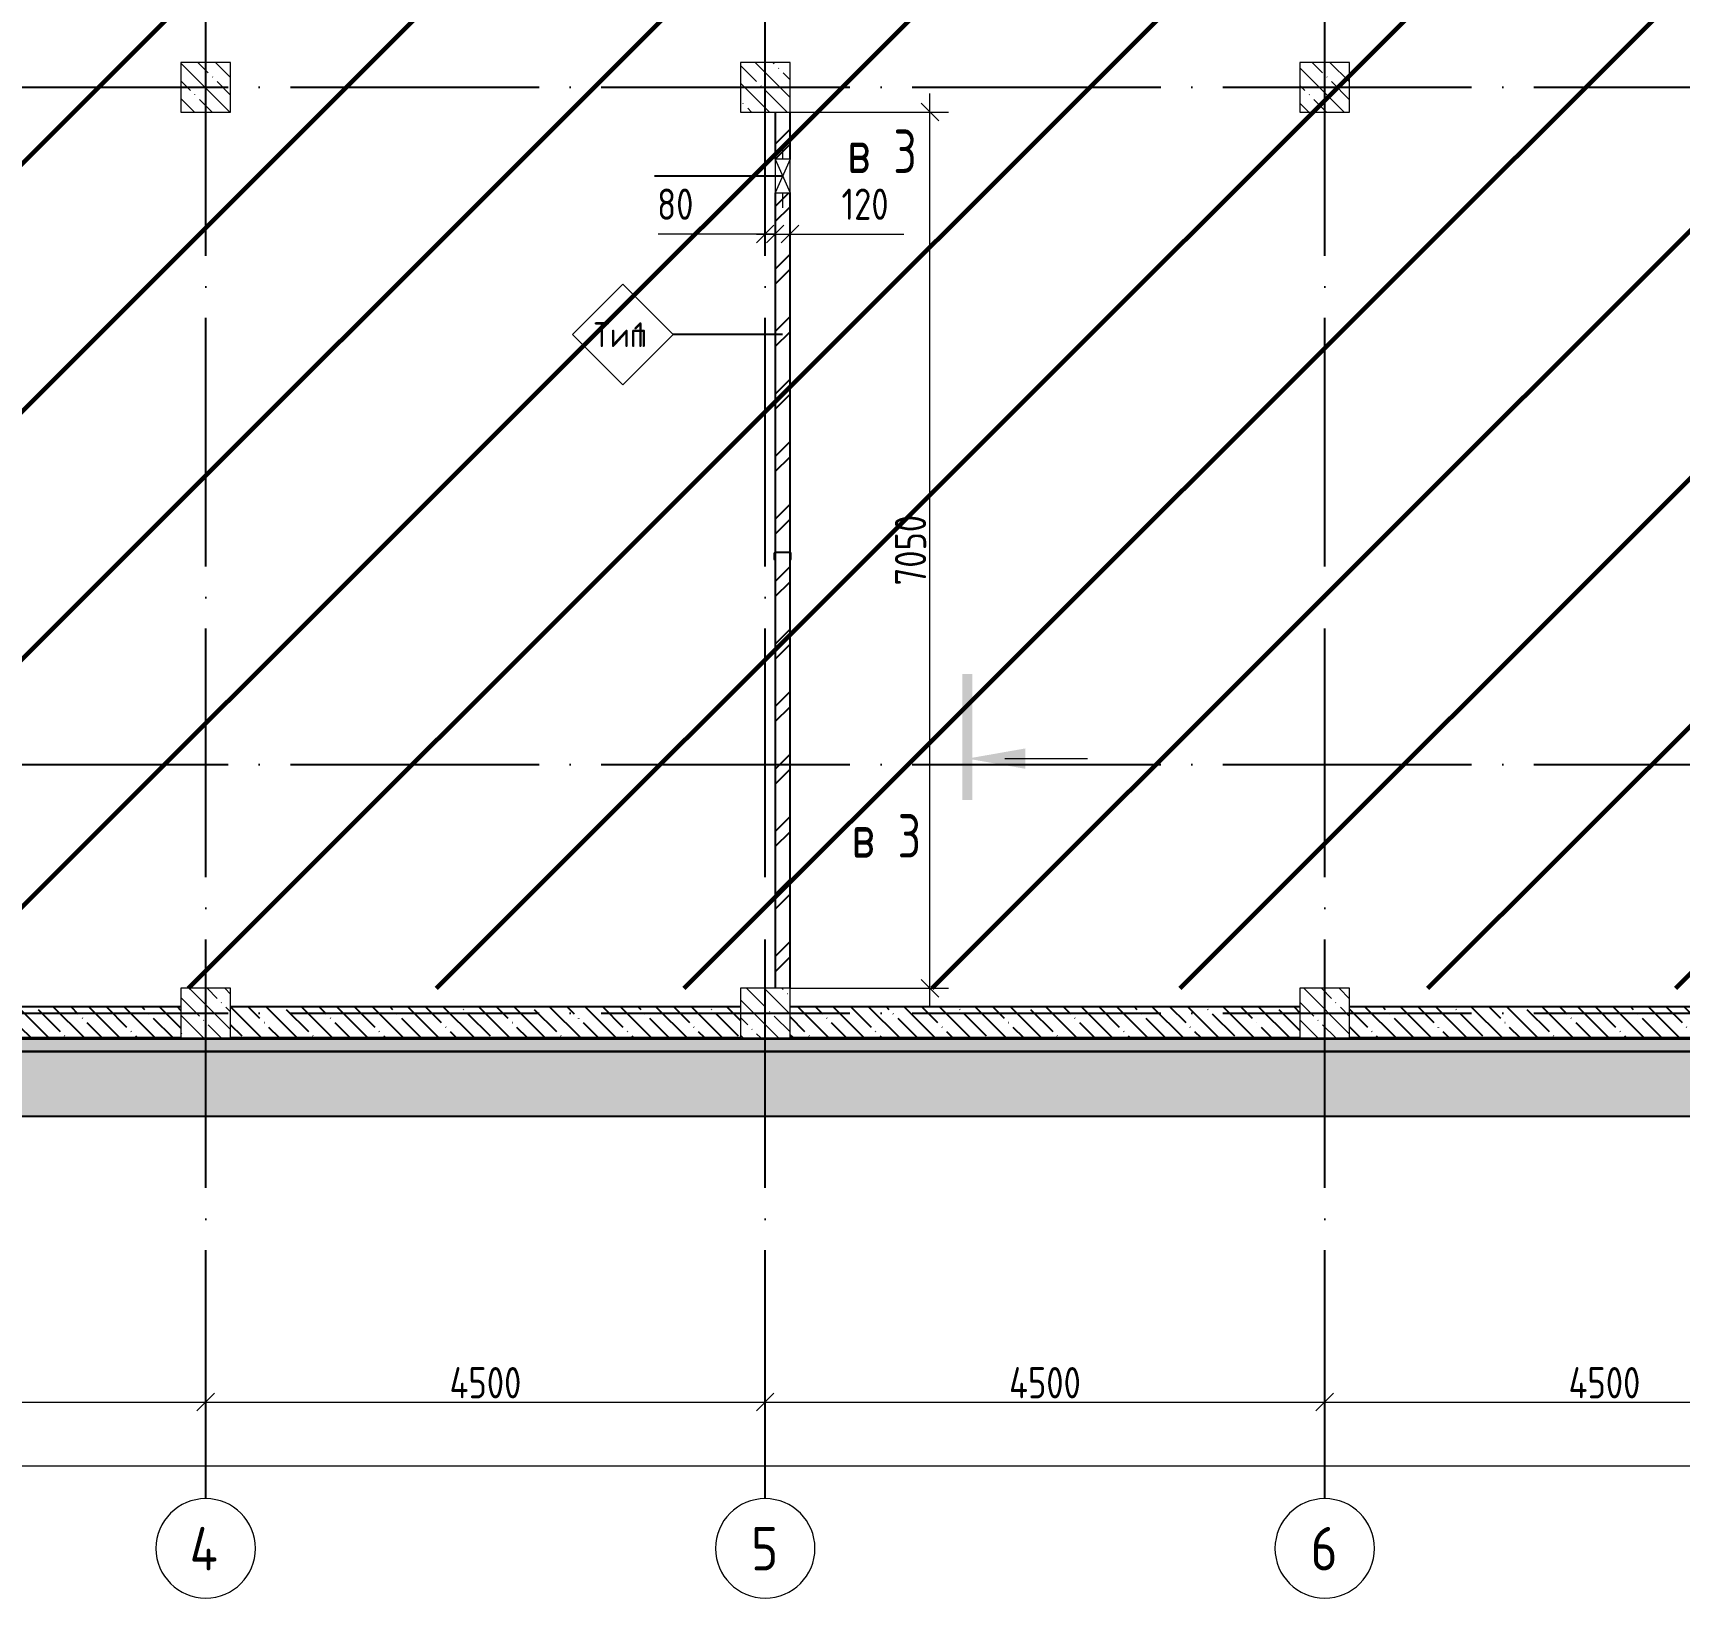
# Model space of a CAD drawing. Header units: millimetres. Extents: x -68946 to 288321, y -402657 to 324925.
# Drawn here: x 10074 to 23314, y 155941 to 168535 of the extents above; entities that cross this region are included whole.
import ezdxf

# ---------------------------------------------------------------- set-up
doc = ezdxf.new("R2010")
doc.units = ezdxf.units.MM
doc.linetypes.add('ADSK_Линия сетки', pattern=[2500, 2000, -250, 0, -250])
doc.layers.get('Defpoints').update_dxf_attribs({"color": 250})
for name, color, linetype, lineweight in [('3.4) ПТ-5         4 вып', 150, 'Continuous', 60), ('A-ANNO-DIMS', 250, 'Continuous', 9), ('A-DETL-1', 250, 'Continuous', 53), ('A-DETL-GENF', 250, 'Continuous', 9), ('A-DETL-GENF-1', 250, 'Continuous', 5), ('A-GENM-1', 250, 'Continuous', 5), ('A-GENM-2', 250, 'Continuous', 5), ('A-GLAZ', 250, 'Continuous', 5), ('A-GLAZ-IDEN', 7, 'Continuous', 9), ('A-WALL', 250, 'Continuous', 9), ('A-WALL-1', 250, 'Continuous', 50), ('A-WALL-2', 250, 'Continuous', 5), ('A-WALL-IDEN', 7, 'Continuous', 9), ('G-ANNO-SYMB-1', 250, 'Continuous', 40), ('G-ANNO-SYMB-2', 250, 'Continuous', 20), ('G-ANNO-SYMB-3', 250, 'Continuous', 9), ('I-WALL-1', 250, 'Continuous', 5), ('S-COLS', 7, 'Continuous', 9), ('S-COLS-1', 250, 'Continuous', 5), ('S-COLS-2', 250, 'Continuous', 5), ('Оси', 250, 'Continuous', 9), ('Оси-1', 250, 'ADSK_Линия сетки', 9)]:
    doc.layers.add(name, color=color, linetype=linetype, lineweight=lineweight)
doc.styles.add('GOST Common', font='', dxfattribs={"width": 0.9, "height": 350})
doc.styles.add('GOST Common_1', font='', dxfattribs={"width": 0.9, "height": 250})
doc.styles.add('GOST Common_2', font='', dxfattribs={"width": 0.8, "height": 350})
doc.styles.add('ISOCPEUR_1', font='isocpeur.ttf', dxfattribs={"width": 0.9, "height": 250})
doc.styles.add('А3', font='ГОСТ тип А.ttf')
doc.styles.get('GOST Common').set_extended_font_data('GOST Common')
doc.styles.get('GOST Common_1').set_extended_font_data('GOST Common')
doc.styles.get('GOST Common_2').set_extended_font_data('GOST Common')
doc.dimstyles.new('ADSK_Основной_2_5_мм', dxfattribs={"dimscale": 304.8, "dimtxt": 0.824897, "dimasz": 0.463911, "dimexe": 0.492126, "dimexo": 0.001615, "dimgap": 0.098425, "dimtad": 1, "dimdec": 0, "dimlfac": 304.8, "dimdsep": 46, "dimtxsty": 'GOST Common_1', "dimblk1": 'OBLIQUE', "dimblk2": 'OBLIQUE', "dimsah": 1, "dimcen": 0.09, "dimdle": 0.492126, "dimazin": 0, "dimtfac": 1, "dimtdec": 4, "dimtix": 1, "dimtmove": 0, "dimatfit": 3, "dimfxl": 1, "dimtvp": 1, "dimtolj": 1, "dimtzin": 0, "dimlwd": 9, "dimlwe": 9, "dimarcsym": 2})
doc.dimstyles.new('ADSK_Основной_2_5_мм_1', dxfattribs={"dimscale": 304.8, "dimtxt": 0.824897, "dimasz": 0.463911, "dimexe": 0.492126, "dimexo": 0.001615, "dimgap": 0.098425, "dimtad": 1, "dimdec": 0, "dimlfac": 304.8, "dimdsep": 46, "dimtxsty": 'GOST Common_1', "dimblk1": 'OBLIQUE', "dimblk2": 'OBLIQUE', "dimsah": 1, "dimcen": 0.09, "dimdle": 0.492126, "dimazin": 0, "dimtfac": 1, "dimtdec": 4, "dimtix": 1, "dimtmove": 1, "dimatfit": 3, "dimfxl": 1, "dimtvp": 1, "dimtolj": 1, "dimtzin": 0, "dimlwd": 9, "dimlwe": 9, "dimarcsym": 2})
pattern_1 = [(135, (-1785.76, 117122.59), (-142.5612, -142.5612), []), (135, (-1643.2, 117122.59), (-142.5612, -142.5612), [252.016, -50.403, 3.353, -47.05])]

# ---------------------------------------------------------------- blocks, each defined once
blk = doc.blocks.new('BSC_Колонна _Прямоугольная - 400x400-V31-АР1_Кладочный план подвала_ Секция 1')
at = {"layer": 'S-COLS-1'}
h = blk.add_hatch(dxfattribs=at)
h.set_pattern_fill('FP_40', color=256, style=0, pattern_type=2)
h.set_pattern_definition([(135, (-22250, -43525), (-142.5619, -142.5619), []), (135, (-22107.44, -43525), (-142.5619, -142.5619), [252.016, -50.403, 3.353, -47.05])])
h.paths.add_polyline_path([(-200, -200), (200, -200), (200, 200), (-200, 200)])
at = {"layer": 'S-COLS-2'}
for p, q in [((200, 200), (-200, 200)), ((-200, 200), (-200, -200)), ((200, -200), (200, 200)), ((-200, -200), (200, -200))]:
    blk.add_line(p, q, dxfattribs=at)
blk = doc.blocks.new('BSC_Колонна _Прямоугольная - 400x400-V32-АР1_Кладочный план подвала_ Секция 1')
at = {"layer": 'S-COLS-1'}
h = blk.add_hatch(dxfattribs=at)
h.set_pattern_fill('FP_41', color=256, style=0, pattern_type=2)
h.set_pattern_definition([(135, (-22250, -50975), (-142.5619, -142.5619), []), (135, (-22107.44, -50975), (-142.5619, -142.5619), [252.016, -50.403, 3.353, -47.05])])
h.paths.add_polyline_path([(-200, -200), (200, -200), (200, 200), (-200, 200), (-200, -68)])
at = {"layer": 'S-COLS-2'}
for p, q in [((200, 200), (-200, 200)), ((-200, 200), (-200, -200)), ((200, -200), (200, 200)), ((-200, -200), (200, -200))]:
    blk.add_line(p, q, dxfattribs=at)
blk = doc.blocks.new('BSC_Колонна _Прямоугольная - 400x400-V33-АР1_Кладочный план подвала_ Секция 1')
at = {"layer": 'S-COLS-1'}
h = blk.add_hatch(dxfattribs=at)
h.set_pattern_fill('FP_42', color=256, style=0, pattern_type=2)
h.set_pattern_definition([(135, (-17750, -43525), (-142.5619, -142.5619), []), (135, (-17607.44, -43525), (-142.5619, -142.5619), [252.016, -50.403, 3.353, -47.05])])
h.paths.add_polyline_path([(-200, -200), (200, -200), (200, 200), (-200, 200)])
at = {"layer": 'S-COLS-2'}
for p, q in [((200, 200), (-200, 200)), ((-200, 200), (-200, -200)), ((200, -200), (200, 200)), ((-200, -200), (200, -200))]:
    blk.add_line(p, q, dxfattribs=at)
blk = doc.blocks.new('BSC_Колонна _Прямоугольная - 400x400-V34-АР1_Кладочный план подвала_ Секция 1')
at = {"layer": 'S-COLS-1'}
h = blk.add_hatch(dxfattribs=at)
h.set_pattern_fill('FP_43', color=256, style=0, pattern_type=2)
h.set_pattern_definition([(135, (-17750, -50975), (-142.5619, -142.5619), []), (135, (-17607.44, -50975), (-142.5619, -142.5619), [252.016, -50.403, 3.353, -47.05])])
h.paths.add_polyline_path([(-200, -200), (200, -200), (200, 200), (-200, 200), (-200, -68)])
at = {"layer": 'S-COLS-2'}
for p, q in [((200, 200), (-200, 200)), ((-200, 200), (-200, -200)), ((200, -200), (200, 200)), ((-200, -200), (200, -200))]:
    blk.add_line(p, q, dxfattribs=at)
blk = doc.blocks.new('BSC_Колонна _Прямоугольная - 400x400-V35-АР1_Кладочный план подвала_ Секция 1')
at = {"layer": 'S-COLS-1'}
h = blk.add_hatch(dxfattribs=at)
h.set_pattern_fill('FP_44', color=256, style=0, pattern_type=2)
h.set_pattern_definition([(135, (-13250, -43525), (-142.5619, -142.5619), []), (135, (-13107.44, -43525), (-142.5619, -142.5619), [252.016, -50.403, 3.353, -47.05])])
h.paths.add_polyline_path([(-200, -200), (200, -200), (200, 200), (-200, 200)])
at = {"layer": 'S-COLS-2'}
for p, q in [((200, 200), (-200, 200)), ((-200, 200), (-200, -200)), ((200, -200), (200, 200)), ((-200, -200), (200, -200))]:
    blk.add_line(p, q, dxfattribs=at)
blk = doc.blocks.new('BSC_Колонна _Прямоугольная - 400x400-V36-АР1_Кладочный план подвала_ Секция 1')
at = {"layer": 'S-COLS-1'}
h = blk.add_hatch(dxfattribs=at)
h.set_pattern_fill('FP_45', color=256, style=0, pattern_type=2)
h.set_pattern_definition([(135, (-13250, -50975), (-142.5619, -142.5619), []), (135, (-13107.44, -50975), (-142.5619, -142.5619), [252.016, -50.403, 3.353, -47.05])])
h.paths.add_polyline_path([(-200, -200), (200, -200), (200, 200), (-200, 200), (-200, -68)])
at = {"layer": 'S-COLS-2'}
for p, q in [((200, 200), (-200, 200)), ((-200, 200), (-200, -200)), ((200, -200), (200, 200)), ((-200, -200), (200, -200))]:
    blk.add_line(p, q, dxfattribs=at)
blk = doc.blocks.new('_Wn_-As_OpeningMEP_wall__Rectangular - _Wn_-As_OpeningMEP_wall__Rectangular-32333150-АР1_Кладочный план подвала_ Секция 1')
at = {"layer": 'A-DETL-GENF'}
for p, q in [((135, 60), (-135, 60)), ((-135, 60), (-135, -60)), ((135, -60), (135, 60)), ((-135, -60), (135, -60))]:
    blk.add_line(p, q, dxfattribs=at)
at = {"layer": 'A-DETL-GENF-1'}
for p, q in [((135, -60), (-135, 60)), ((135, 60), (-135, -60)), ((-135, 60), (-135, -60)), ((135, -60), (135, 60))]:
    blk.add_line(p, q, dxfattribs=at)
blk = doc.blocks.new('ADSK_КолоннаНесущая_Швеллер_Гнутый_ГОСТ 8278-83 - 140х60х5_таб_1-32331390-АР1_Кладочный план подвала_ Секция 1')
at = {"layer": 'S-COLS-2'}
for p, q in [((-16.2, 58), (-16.2, -58)), ((-11.2, -58), (-11.2, 58)), ((43.8, 70), (-4.2, 70)), ((-4.2, 65), (43.8, 65)), ((43.8, 65), (43.8, 70)), ((43.8, -65), (-4.2, -65)), ((-4.2, -70), (43.8, -70)), ((43.8, -70), (43.8, -65))]:
    blk.add_line(p, q, dxfattribs=at)
for centre, radius, start, end in [((-4.2, 58), 12, 90, 180), ((-4.2, 58), 7, 90, 180), ((-4.2, -58), 12, 180, 270), ((-4.2, -58), 7, 180, 270)]:
    blk.add_arc(centre, radius, start, end, dxfattribs=at)
blk = doc.blocks.new('Ом_Арматурная перемычка - A1-0_27-32789201-АР1_Кладочный план подвала_ Секция 1')
at = {"layer": 'A-GENM-2'}
for p, q in [((-130, 0), (-10, 0)), ((260, 0), (380, 0))]:
    blk.add_line(p, q, dxfattribs=at)
blk = doc.blocks.new('Ось сетки - Круг_Ø8 мм-39983606-АР1_Кладочный план подвала_ Секция 1')
at = {"layer": 'Оси'}
for start, end in [(360, 180), (180, 360)]:
    blk.add_arc((0, 0), 4, start, end, dxfattribs=at)
blk = doc.blocks.new('_Oblique')
at = {"color": 0, "linetype": 'ByBlock', "lineweight": -2}
blk.add_line((-0.5, -0.5), (0.5, 0.5), dxfattribs=at)
blk = doc.blocks.new('*D5916')
at = {"layer": 'A-ANNO-DIMS', "color": 0, "lineweight": 9, "transparency": 16777216}
for p, q in [((6964, 157617), (6964, 157368)), ((11464, 157617), (11464, 157368)), ((6814, 157518), (11614, 157518))]:
    blk.add_line(p, q, dxfattribs=at)
at = {"layer": 'Defpoints', "color": 0, "transparency": 16777216}
for p in [(6964, 157618), (11464, 157618), (11464, 157518)]:
    blk.add_point(p, dxfattribs=at)
at = {"layer": 'A-ANNO-DIMS', "color": 0, "lineweight": 9, "transparency": 16777216, "xscale": 141.4, "yscale": 141.4, "zscale": 141.4, "rotation": 180}
blk.add_blockref('_Oblique', (6964, 157518), dxfattribs=at)
at = {"layer": 'A-ANNO-DIMS', "color": 0, "lineweight": 9, "transparency": 16777216, "xscale": 141.4, "yscale": 141.4, "zscale": 141.4}
blk.add_blockref('_Oblique', (11464, 157518), dxfattribs=at)
at = {"layer": 'A-ANNO-DIMS', "color": 0, "lineweight": 25, "transparency": 16777216, "insert": (9214, 157674), "char_height": 251.4, "width": 782.41, "attachment_point": 5, "style": 'А3'}
blk.add_mtext('\\A1;4500', dxfattribs=at)
blk = doc.blocks.new('*D5917')
at = {"layer": 'A-ANNO-DIMS', "color": 0, "lineweight": 9, "transparency": 16777216}
for p, q in [((11464, 157617), (11464, 157368)), ((15964, 157617), (15964, 157368)), ((11314, 157518), (16114, 157518))]:
    blk.add_line(p, q, dxfattribs=at)
at = {"layer": 'Defpoints', "color": 0, "transparency": 16777216}
for p in [(11464, 157618), (15964, 157618), (15964, 157518)]:
    blk.add_point(p, dxfattribs=at)
at = {"layer": 'A-ANNO-DIMS', "color": 0, "lineweight": 9, "transparency": 16777216, "xscale": 141.4, "yscale": 141.4, "zscale": 141.4, "rotation": 180}
blk.add_blockref('_Oblique', (11464, 157518), dxfattribs=at)
at = {"layer": 'A-ANNO-DIMS', "color": 0, "lineweight": 9, "transparency": 16777216, "xscale": 141.4, "yscale": 141.4, "zscale": 141.4}
blk.add_blockref('_Oblique', (15964, 157518), dxfattribs=at)
at = {"layer": 'A-ANNO-DIMS', "color": 0, "lineweight": 25, "transparency": 16777216, "insert": (13714, 157674), "char_height": 251.4, "width": 782.41, "attachment_point": 5, "style": 'А3'}
blk.add_mtext('\\A1;4500', dxfattribs=at)
blk = doc.blocks.new('*D5918')
at = {"layer": 'A-ANNO-DIMS', "color": 0, "lineweight": 9, "transparency": 16777216}
for p, q in [((15964, 157617), (15964, 157368)), ((20464, 157617), (20464, 157368)), ((15814, 157518), (20614, 157518))]:
    blk.add_line(p, q, dxfattribs=at)
at = {"layer": 'Defpoints', "color": 0, "transparency": 16777216}
for p in [(15964, 157618), (20464, 157618), (20464, 157518)]:
    blk.add_point(p, dxfattribs=at)
at = {"layer": 'A-ANNO-DIMS', "color": 0, "lineweight": 9, "transparency": 16777216, "xscale": 141.4, "yscale": 141.4, "zscale": 141.4, "rotation": 180}
blk.add_blockref('_Oblique', (15964, 157518), dxfattribs=at)
at = {"layer": 'A-ANNO-DIMS', "color": 0, "lineweight": 9, "transparency": 16777216, "xscale": 141.4, "yscale": 141.4, "zscale": 141.4}
blk.add_blockref('_Oblique', (20464, 157518), dxfattribs=at)
at = {"layer": 'A-ANNO-DIMS', "color": 0, "lineweight": 25, "transparency": 16777216, "insert": (18214, 157674), "char_height": 251.4, "width": 782.41, "attachment_point": 5, "style": 'А3'}
blk.add_mtext('\\A1;4500', dxfattribs=at)
blk = doc.blocks.new('*D5919')
at = {"layer": 'A-ANNO-DIMS', "color": 0, "lineweight": 9, "transparency": 16777216}
for p, q in [((20464, 157617), (20464, 157368)), ((24964, 157617), (24964, 157368)), ((20314, 157518), (25114, 157518))]:
    blk.add_line(p, q, dxfattribs=at)
at = {"layer": 'Defpoints', "color": 0, "transparency": 16777216}
for p in [(20464, 157618), (24964, 157618), (24964, 157518)]:
    blk.add_point(p, dxfattribs=at)
at = {"layer": 'A-ANNO-DIMS', "color": 0, "lineweight": 9, "transparency": 16777216, "xscale": 141.4, "yscale": 141.4, "zscale": 141.4, "rotation": 180}
blk.add_blockref('_Oblique', (20464, 157518), dxfattribs=at)
at = {"layer": 'A-ANNO-DIMS', "color": 0, "lineweight": 9, "transparency": 16777216, "xscale": 141.4, "yscale": 141.4, "zscale": 141.4}
blk.add_blockref('_Oblique', (24964, 157518), dxfattribs=at)
at = {"layer": 'A-ANNO-DIMS', "color": 0, "lineweight": 25, "transparency": 16777216, "insert": (22714, 157674), "char_height": 251.4, "width": 782.41, "attachment_point": 5, "style": 'А3'}
blk.add_mtext('\\A1;4500', dxfattribs=at)
blk = doc.blocks.new('*D5929')
at = {"layer": 'A-ANNO-DIMS', "color": 0, "lineweight": 9, "transparency": 16777216}
for p, q in [((-1786, 157105), (-1786, 156855)), ((67364, 157105), (67364, 156855)), ((-1936, 157005), (67514, 157005))]:
    blk.add_line(p, q, dxfattribs=at)
at = {"layer": 'Defpoints', "color": 0, "transparency": 16777216}
for p in [(-1786, 157105), (67364, 157105), (67364, 157005)]:
    blk.add_point(p, dxfattribs=at)
at = {"layer": 'A-ANNO-DIMS', "color": 0, "lineweight": 9, "transparency": 16777216, "xscale": 141.4, "yscale": 141.4, "zscale": 141.4, "rotation": 180}
blk.add_blockref('_Oblique', (-1786, 157005), dxfattribs=at)
at = {"layer": 'A-ANNO-DIMS', "color": 0, "lineweight": 9, "transparency": 16777216, "xscale": 141.4, "yscale": 141.4, "zscale": 141.4}
blk.add_blockref('_Oblique', (67364, 157005), dxfattribs=at)
at = {"layer": 'A-ANNO-DIMS', "color": 0, "lineweight": 25, "transparency": 16777216, "insert": (32789, 157161), "char_height": 251.4, "width": 889.8, "attachment_point": 5, "style": 'А3'}
blk.add_mtext('\\A1;69150', dxfattribs=at)
blk = doc.blocks.new('Разрез - Номер вида сзади_3_5 мм-32550532-АР1_Кладочный план подвала_ Секция 1')
at = {"layer": 'G-ANNO-SYMB-3'}
for points in [[(9.8, 0.4), (9.8, -0.39), (-0.33, -0.39), (-0.33, 0.4)], [(2.18, -4.67), (3, 0), (3.82, -4.67)]]:
    blk.add_hatch(color=256, dxfattribs=at).paths.add_polyline_path(points)
at = {"layer": 'G-ANNO-SYMB-2'}
blk.add_line((3, -3), (3, -9.66), dxfattribs=at)
blk = doc.blocks.new('*D5900')
at = {"layer": 'A-ANNO-DIMS', "color": 0, "lineweight": 9, "transparency": 16777216}
for p, q in [((17289, 160698), (17289, 168048)), ((16165, 167898), (17439, 167898)), ((16165, 160848), (17439, 160848))]:
    blk.add_line(p, q, dxfattribs=at)
at = {"layer": 'Defpoints', "color": 0, "transparency": 16777216}
for p in [(16164, 167898), (17289, 167898), (16164, 160848)]:
    blk.add_point(p, dxfattribs=at)
at = {"layer": 'A-ANNO-DIMS', "color": 0, "lineweight": 9, "transparency": 16777216, "xscale": 141.4, "yscale": 141.4, "zscale": 141.4}
for p, rotation in [((17289, 167898), 90), ((17289, 160848), 270)]:
    blk.add_blockref('_Oblique', p, dxfattribs=dict(at, rotation=rotation))
at = {"layer": 'A-ANNO-DIMS', "color": 0, "lineweight": 25, "transparency": 16777216, "insert": (17133, 164373), "char_height": 251.4, "width": 756.84, "attachment_point": 5, "rotation": 90, "style": 'А3'}
blk.add_mtext('\\A1;7050', dxfattribs=at)
blk = doc.blocks.new('ADSK_Марка_Стена - Типоразмер_ADSK_Марка-30564887-АР1_Кладочный план подвала_ Секция 1')
at = {"layer": 'A-WALL-IDEN'}
for p, q in [((-0.16, 4.37), (-4.21, 0.31)), ((3.9, 0.31), (-0.16, 4.37)), ((-4.21, 0.31), (-0.16, -3.74)), ((-0.16, -3.74), (3.9, 0.31))]:
    blk.add_line(p, q, dxfattribs=at)
blk = doc.blocks.new('*D5887')
at = {"layer": 'A-ANNO-DIMS', "color": 0, "lineweight": 9, "transparency": 16777216}
for p, q in [((15964, 166827), (15964, 167066)), ((16044, 166827), (16044, 167066)), ((15964, 166916), (15103, 166916)), ((16044, 166916), (15814, 166916))]:
    blk.add_line(p, q, dxfattribs=at)
at = {"layer": 'Defpoints', "color": 0, "transparency": 16777216}
for p in [(15964, 166826), (16044, 166916), (16044, 166826)]:
    blk.add_point(p, dxfattribs=at)
at = {"layer": 'A-ANNO-DIMS', "color": 0, "lineweight": 9, "transparency": 16777216, "xscale": 141.4, "yscale": 141.4, "zscale": 141.4, "rotation": 180}
blk.add_blockref('_Oblique', (15964, 166916), dxfattribs=at)
at = {"layer": 'A-ANNO-DIMS', "color": 0, "lineweight": 9, "transparency": 16777216, "xscale": 141.4, "yscale": 141.4, "zscale": 141.4}
blk.add_blockref('_Oblique', (16044, 166916), dxfattribs=at)
at = {"layer": 'A-ANNO-DIMS', "color": 0, "lineweight": 25, "transparency": 16777216, "insert": (15095, 167282), "char_height": 251.4, "width": 378.42, "attachment_point": 1, "line_spacing_factor": 1.022761, "style": 'А3'}
blk.add_mtext('\\A1;80', dxfattribs=at)
blk = doc.blocks.new('*D5888')
at = {"layer": 'A-ANNO-DIMS', "color": 0, "lineweight": 9, "transparency": 16777216}
for p, q in [((16044, 166827), (16044, 167066)), ((16164, 166827), (16164, 167066)), ((15894, 166916), (16164, 166916)), ((16164, 166916), (17078, 166916))]:
    blk.add_line(p, q, dxfattribs=at)
at = {"layer": 'Defpoints', "color": 0, "transparency": 16777216}
for p in [(16044, 166826), (16164, 166916), (16164, 166826)]:
    blk.add_point(p, dxfattribs=at)
at = {"layer": 'A-ANNO-DIMS', "color": 0, "lineweight": 9, "transparency": 16777216, "xscale": 141.4, "yscale": 141.4, "zscale": 141.4, "rotation": 180}
blk.add_blockref('_Oblique', (16044, 166916), dxfattribs=at)
at = {"layer": 'A-ANNO-DIMS', "color": 0, "lineweight": 9, "transparency": 16777216, "xscale": 141.4, "yscale": 141.4, "zscale": 141.4}
blk.add_blockref('_Oblique', (16164, 166916), dxfattribs=at)
at = {"layer": 'A-ANNO-DIMS', "color": 0, "lineweight": 25, "transparency": 16777216, "insert": (16578, 167282), "char_height": 251.4, "width": 511.38, "attachment_point": 1, "line_spacing_factor": 1.022761, "style": 'А3'}
blk.add_mtext('\\A1;120', dxfattribs=at)

msp = doc.modelspace()

# ---------------------------------------------------------------- hatches: boundary and pattern name
at = {"layer": '3.4) ПТ-5         4 вып'}
h = msp.add_hatch(dxfattribs=at)
h.set_pattern_fill('ANSI31', color=256, scale=444)
h.paths.add_polyline_path([(52564.2427, 171797.5882), (-1785.7573, 171797.5882), (-1785.7573, 160847.5882), (52564.2427, 160847.5882)])
at = {"layer": 'A-DETL-GENF-1', "lineweight": 25}
h = msp.add_hatch(dxfattribs=at)
h.set_pattern_fill('FP_66', color=256, style=0, pattern_type=2)
h.set_pattern_definition([(135, (-1361.5, 117122.6), (-424.2641, 3e-14), [600, 0, 0, 0]), (45, (-1785.76, 117122.6), (-424.2641, 0), [600, 0, 0, 0]), (45, (-1785.76, 117334.72), (-424.2641, 0), [150, -450]), (135, (-1467.56, 117440.8), (-424.2641, 3e-14), [150, -450]), (45, (-1467.56, 117228.65), (-424.2641, 0), [150, -450]), (135, (-1573.63, 117122.6), (-424.2641, 3e-14), [150, -450])])
h.paths.add_polyline_path([(66623.618, 159817.5882), (66623.618, 159820.418), (67375.9266, 159820.418), (67404.2427, 159877.0501), (67404.2427, 160337.5882), (-2095.7793, 160337.5882), (-2095.7793, 175807.5888), (7424.2207, 175807.5888), (7424.2207, 172857.5877), (11654.2804, 172857.5877), (11654.2804, 175807.5888), (67874.2427, 175807.5888), (67874.2427, 172857.5882), (68728.2351, 172857.5882), (68728.2351, 173377.5882), (68394.2427, 173377.5882), (68394.2427, 176327.5888), (11134.2804, 176327.5888), (11134.2804, 173377.5877), (7944.2207, 173377.5877), (7944.2207, 176327.5888), (-2615.7793, 176327.5888), (-2615.7793, 159817.5882), (64316.105, 159817.5882)])
at = {"layer": 'A-WALL', "lineweight": 25}
msp.add_hatch(color=256, dxfattribs=at).paths.add_polyline_path([(67506.2427, 160439.5882), (67514.2427, 160439.5882), (67514.2427, 160447.5882), (-1993.7793, 160447.5882), (-1993.7793, 160439.5882), (66714.6693, 160439.5882)])
at = {"layer": 'A-WALL-2', "lineweight": 25}
h = msp.add_hatch(dxfattribs=at)
h.set_pattern_fill('FP_2', color=256, style=0, pattern_type=2)
h.set_pattern_definition([(0, (-1785.76, 117122.59), (120.968, 69.841), [80.645, -161.29]), (120, (-1785.76, 117122.59), (-120.96808, 69.84086), [80.645, -161.29]), (60, (-1785.76, 117122.59), (-8e-05, 139.68186), [0, -161.29, 80.645, 0])])
h.paths.add_polyline_path([(67406.2427, 160339.5882), (67506.2427, 160339.5882), (67506.2427, 160439.5882), (-2093.7793, 160439.5882), (-2093.7793, 160339.5882), (66714.6693, 160339.5882)])
at = {"layer": 'I-WALL-1', "lineweight": 25}
h = msp.add_hatch(dxfattribs=at)
h.set_pattern_fill('FP_8', color=256, style=0, pattern_type=2)
h.set_pattern_definition([(45, (-1785.76, 117122.6), (-251.4472, 251.4472), []), (45, (-1785.76, 117503.6), (-251.4472, 251.4472), [])])
h.paths.add_polyline_path([(16044.2427, 160847.5882), (16164.2427, 160847.5882), (16164.2427, 167247.5877), (16044.2427, 167247.5877), (16044.2427, 163181.3846)])
h.paths.add_polyline_path([(16044.2427, 167517.5877), (16164.2427, 167517.5877), (16164.2427, 167897.5877), (16044.2427, 167897.5877)])
h = msp.add_hatch(dxfattribs=at)
h.set_pattern_fill('FP_1', color=256, style=0, pattern_type=2)
h.set_pattern_definition(pattern_1)
h.paths.add_polyline_path([(11264.2427, 160447.5882), (11264.2427, 160697.5882), (7164.2427, 160697.5882), (7164.2427, 160447.5882)])
h = msp.add_hatch(dxfattribs=at)
h.set_pattern_fill('FP_1', color=256, style=0, pattern_type=2)
h.set_pattern_definition(pattern_1)
h.paths.add_polyline_path([(15764.2427, 160447.5882), (15764.2427, 160697.5882), (11664.2427, 160697.5882), (11664.2427, 160447.5882)])
h = msp.add_hatch(dxfattribs=at)
h.set_pattern_fill('FP_1', color=256, style=0, pattern_type=2)
h.set_pattern_definition(pattern_1)
h.paths.add_polyline_path([(20264.2427, 160447.5882), (20264.2427, 160697.5882), (16164.2427, 160697.5882), (16164.2427, 160447.5882)])
h = msp.add_hatch(dxfattribs=at)
h.set_pattern_fill('FP_1', color=256, style=0, pattern_type=2)
h.set_pattern_definition(pattern_1)
h.paths.add_polyline_path([(24764.2427, 160447.5882), (24764.2427, 160697.5882), (20664.2427, 160697.5882), (20664.2427, 160447.5882), (21141.9486, 160447.5882)])

# ---------------------------------------------------------------- linework, layer by layer
at = {"layer": 'A-DETL-1', "lineweight": 25}
for p, q in [((67404.2427, 160337.5882), (-2095.7793, 160337.5882)), ((-2615.7793, 159817.5882), (66623.618, 159817.5882))]:
    msp.add_line(p, q, dxfattribs=at)
at = {"layer": 'A-GLAZ-IDEN', "lineweight": 25}
msp.add_line((16104.2427, 167382.5877), (15073.1567, 167382.1303), dxfattribs=at)
at = {"layer": 'A-WALL-1', "lineweight": 25}
for p, q in [((16044.2427, 167897.5877), (16044.2427, 167517.5877)), ((16164.2427, 167517.5877), (16164.2427, 167897.5877)), ((16044.2427, 167247.5877), (16044.2427, 160847.5882)), ((16164.2427, 160847.5882), (16164.2427, 167247.5877)), ((11264.2427, 160697.5882), (7164.2427, 160697.5882)), ((15764.2427, 160697.5882), (11664.2427, 160697.5882)), ((20264.2427, 160697.5882), (16164.2427, 160697.5882)), ((24764.2427, 160697.5882), (20664.2427, 160697.5882)), ((-2095.7793, 160339.5882), (67406.2427, 160339.5882)), ((-1993.7793, 160439.5882), (67506.2427, 160439.5882)), ((11264.2427, 160447.5882), (7164.2427, 160447.5882)), ((7164.2427, 160447.5882), (11264.2427, 160447.5882)), ((15764.2427, 160447.5882), (11664.2427, 160447.5882)), ((11664.2427, 160447.5882), (15764.2427, 160447.5882)), ((20264.2427, 160447.5882), (16164.2427, 160447.5882)), ((16164.2427, 160447.5882), (20264.2427, 160447.5882)), ((24764.2427, 160447.5882), (20664.2427, 160447.5882)), ((20664.2427, 160447.5882), (24764.2427, 160447.5882))]:
    msp.add_line(p, q, dxfattribs=at)
at = {"layer": 'A-WALL-IDEN', "lineweight": 25}
msp.add_line((16104.2427, 166108.2548), (15224.3346, 166108.2548), dxfattribs=at)
at = {"layer": 'Оси-1', "lineweight": 25}
for p, q in [((11464.2427, 156740.9014), (11464.2427, 178828.0609)), ((15964.2427, 156740.9014), (15964.2427, 178828.0609)), ((20464.2427, 156740.9014), (20464.2427, 178776.2412)), ((-5355.3086, 168097.5882), (70097.2201, 168097.5882)), ((-5355.3086, 162647.5882), (70097.2201, 162647.5882)), ((-5355.3086, 160647.5882), (70097.2201, 160647.5882))]:
    msp.add_line(p, q, dxfattribs=at)

# ---------------------------------------------------------------- block references
at = {"layer": 'A-GENM-1', "lineweight": 25, "rotation": 269.9999999999999}
msp.add_blockref('Ом_Арматурная перемычка - A1-0_27-32789201-АР1_Кладочный план подвала_ Секция 1', (16104.2427, 167507.5877), dxfattribs=at)
at = {"layer": 'A-GLAZ', "lineweight": 25, "rotation": 89.99999999999991}
msp.add_blockref('_Wn_-As_OpeningMEP_wall__Rectangular - _Wn_-As_OpeningMEP_wall__Rectangular-32333150-АР1_Кладочный план подвала_ Секция 1', (16104.2427, 167382.5877), dxfattribs=at)
at = {"layer": 'A-WALL-IDEN', "lineweight": 25, "xscale": 99.99999999999993, "yscale": 99.99999999999993, "zscale": 99.99999999999993}
msp.add_blockref('ADSK_Марка_Стена - Типоразмер_ADSK_Марка-30564887-АР1_Кладочный план подвала_ Секция 1', (14834.2427, 166077.0048), dxfattribs=at)
at = {"layer": 'G-ANNO-SYMB-1', "lineweight": 25, "xscale": 99.99999999999993, "yscale": 99.99999999999993, "zscale": 99.99999999999993, "rotation": 89.99999999999947}
msp.add_blockref('Разрез - Номер вида сзади_3_5 мм-32550532-АР1_Кладочный план подвала_ Секция 1', (17590.1398, 162395.4497), dxfattribs=at)
at = {"layer": 'S-COLS', "lineweight": 25}
for name, p in [('BSC_Колонна _Прямоугольная - 400x400-V36-АР1_Кладочный план подвала_ Секция 1', (11464.2427, 168097.5877)), ('BSC_Колонна _Прямоугольная - 400x400-V34-АР1_Кладочный план подвала_ Секция 1', (15964.2427, 168097.5877)), ('BSC_Колонна _Прямоугольная - 400x400-V32-АР1_Кладочный план подвала_ Секция 1', (20464.2427, 168097.5877)), ('BSC_Колонна _Прямоугольная - 400x400-V35-АР1_Кладочный план подвала_ Секция 1', (11464.2427, 160647.5882)), ('BSC_Колонна _Прямоугольная - 400x400-V33-АР1_Кладочный план подвала_ Секция 1', (15964.2427, 160647.5882)), ('BSC_Колонна _Прямоугольная - 400x400-V31-АР1_Кладочный план подвала_ Секция 1', (20464.2427, 160647.5882))]:
    msp.add_blockref(name, p, dxfattribs=at)
at = {"layer": 'S-COLS', "lineweight": 25, "rotation": 269.9999999999989}
msp.add_blockref('ADSK_КолоннаНесущая_Швеллер_Гнутый_ГОСТ 8278-83 - 140х60х5_таб_1-32331390-АР1_Кладочный план подвала_ Секция 1', (16104.2427, 164341.3882), dxfattribs=at)
at = {"layer": 'Оси', "lineweight": 25, "xscale": 99.99999999999993, "yscale": 99.99999999999993, "zscale": 99.99999999999993}
for p in [(11464.2427, 156340.9014), (15964.2427, 156340.9014), (20464.2427, 156340.9014)]:
    msp.add_blockref('Ось сетки - Круг_Ø8 мм-39983606-АР1_Кладочный план подвала_ Секция 1', p, dxfattribs=at)

# ---------------------------------------------------------------- texts
at = {"layer": 'A-WALL-IDEN', "lineweight": 25, "char_height": 200, "attachment_point": 1, "style": 'ISOCPEUR_1'}
for s, insert, width in [('Тип', (14585.9618, 166206.6734), 387.215062), (' 1', (14905.4462, 166206.6734), 190.801625)]:
    msp.add_mtext(s, dxfattribs=dict(at, insert=insert, width=width))
at = {"layer": 'G-ANNO-SYMB-3', "lineweight": 25, "char_height": 350, "attachment_point": 1, "style": 'GOST Common_2'}
for s, insert, width in [(' 3', (16825.0235, 167756.9919), 352.7425), ('\\fGOST Common|b0|i0|c204|p34|;\\W.8;в', (16623.9402, 167756.9919), 243.713), (' 3', (16859.8227, 162248.7195), 352.7425), ('\\fGOST Common|b0|i0|c204|p34|;\\W.8;в', (16658.7394, 162248.7195), 243.713)]:
    msp.add_mtext(s, dxfattribs=dict(at, insert=insert, width=width))
at = {"layer": 'Оси', "lineweight": 25, "char_height": 350, "attachment_point": 1, "style": 'GOST Common'}
for s, insert, width in [('\\fGOST Common|b0|i0|c204|p34|;\\W.9;4', (11335.612, 156513.4348), 310.253062), ('\\fGOST Common|b0|i0|c204|p34|;\\W.9;5', (15850.462, 156513.4348), 274.177125), ('\\fGOST Common|b0|i0|c204|p34|;\\W.9;6', (20350.462, 156513.4348), 274.177125)]:
    msp.add_mtext(s, dxfattribs=dict(at, insert=insert, width=width))

# ---------------------------------------------------------------- dimensions: what is measured, and where the dimension line sits
at = {"layer": 'A-ANNO-DIMS', "lineweight": 25}
dim = msp.add_linear_dim(base=(17288.6556, 167897.5877), p1=(16164.2427, 160847.5882), p2=(16164.2427, 167897.5877), angle=90, dimstyle='ADSK_Основной_2_5_мм_1', override={"dimlfac": 1, "dimpost": '<>', "dimtxsty": 'А3', "dimfxl": 7049.999414}, dxfattribs=at)
dim.commit()
dim.dimension.update_dxf_attribs({"geometry": '*D5900', "text_midpoint": (17132.9412, 164372.588)})
for base, p1, p2, override, picture, middle in [((16044.2427, 166916.4892), (15964.2427, 166826.4337), (16044.2427, 166826.4337), {"dimlfac": 1, "dimpost": '<>', "dimtxsty": 'А3', "dimfxl": 80}, '*D5887', (15283.9141, 166916.4892)), ((16164.2427, 166916.4892), (16044.2427, 166826.4337), (16164.2427, 166826.4337), {"dimlfac": 1, "dimpost": '<>', "dimtxsty": 'А3', "dimfxl": 120}, '*D5888', (16833.857, 166916.4892))]:
    dim = msp.add_linear_dim(base=base, p1=p1, p2=p2, dimstyle='ADSK_Основной_2_5_мм', override=override, dxfattribs=at)
    dim.commit()
    dim.dimension.update_dxf_attribs({"geometry": picture, "text_midpoint": middle, "dimtype": 160})
for base, p1, p2, override, picture, middle in [((11464.2427, 157517.9208), (6964.2427, 157617.9057), (11464.2427, 157617.9057), {"dimlfac": 1, "dimpost": '<>', "dimtxsty": 'А3', "dimfxl": 4500}, '*D5916', (9214.2427, 157673.6351)), ((15964.2427, 157517.9208), (11464.2427, 157617.9057), (15964.2427, 157617.9057), {"dimlfac": 1, "dimpost": '<>', "dimtxsty": 'А3', "dimfxl": 4500}, '*D5917', (13714.2427, 157673.6351)), ((20464.2427, 157517.9208), (15964.2427, 157617.9057), (20464.2427, 157617.9057), {"dimlfac": 1, "dimpost": '<>', "dimtxsty": 'А3', "dimfxl": 4500}, '*D5918', (18214.2427, 157673.6351)), ((24964.2427, 157517.9208), (20464.2427, 157617.9057), (24964.2427, 157617.9057), {"dimlfac": 1, "dimpost": '<>', "dimtxsty": 'А3', "dimfxl": 4500}, '*D5919', (22714.2427, 157673.6351)), ((67364.2427, 157005.1755), (-1785.7573, 157105.1604), (67364.2427, 157105.1604), {"dimlfac": 1, "dimpost": '<>', "dimtxsty": 'А3', "dimfxl": 69150}, '*D5929', (32789.2427, 157160.8899))]:
    dim = msp.add_linear_dim(base=base, p1=p1, p2=p2, dimstyle='ADSK_Основной_2_5_мм_1', override=override, dxfattribs=at)
    dim.commit()
    dim.dimension.update_dxf_attribs({"geometry": picture, "text_midpoint": middle})

doc.saveas('drawing.dxf')
